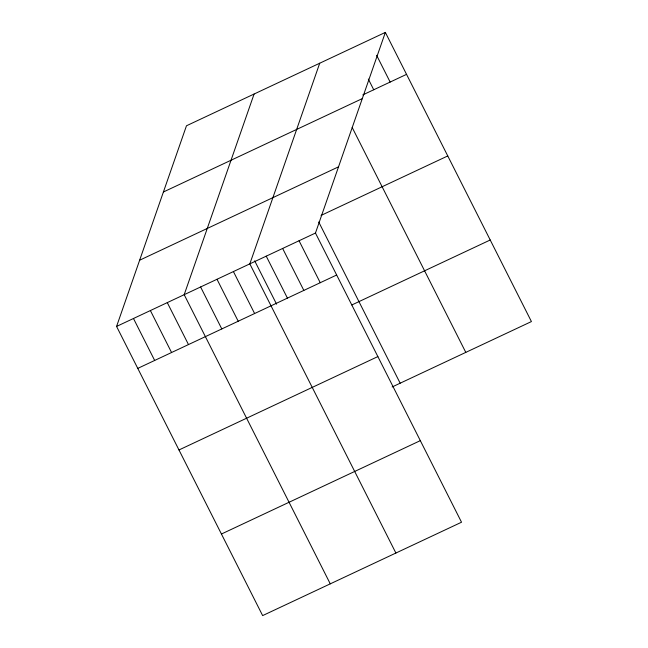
<?xml version="1.0" encoding="UTF-8"?>
<svg xmlns="http://www.w3.org/2000/svg" width="648" height="648" viewBox="0 0 648 648"><rect width="100%" height="100%" fill="white"/><g stroke="black" fill="none" stroke-linecap="round" stroke-linejoin="round"><path stroke-width="0.97" d="M385.358 32.4L315.463 233.045L461.53 522.223L262.643 615.6L116.575 326.43L186.47 125.777L385.358 32.4L531.425 321.57L392.153 386.961M254.089 94.033L184.194 294.678L330.269 583.848M319.723 63.212L249.828 263.866L395.896 553.036M362.799 94.9L406.547 74.358M163.401 191.994L362.289 98.618M139.636 260.213L338.523 166.836M321.052 215.428L447.76 155.941M116.575 326.43L315.463 233.045M137.765 368.388L336.652 275.011M351.832 304.965L490.22 239.995M178.978 449.963L377.865 356.586M221.438 534.017L420.325 440.64M376.618 55.283L390.145 82.061M368.323 79.056L373.734 89.764M352.196 127.502L465.799 352.391M318.727 221.997L400.164 383.203M299.052 240.756L320.25 282.714M282.641 248.459L303.839 290.417M266.231 256.163L287.429 298.121M254.68 260.82L276.583 304.171M233.418 271.569L254.615 313.527M217.007 279.272L238.205 321.23M200.605 286.975L221.794 328.933M167.289 302.616L188.479 344.574M150.385 310.554L171.574 352.512M133.48 318.492L154.669 360.45"/></g></svg>
